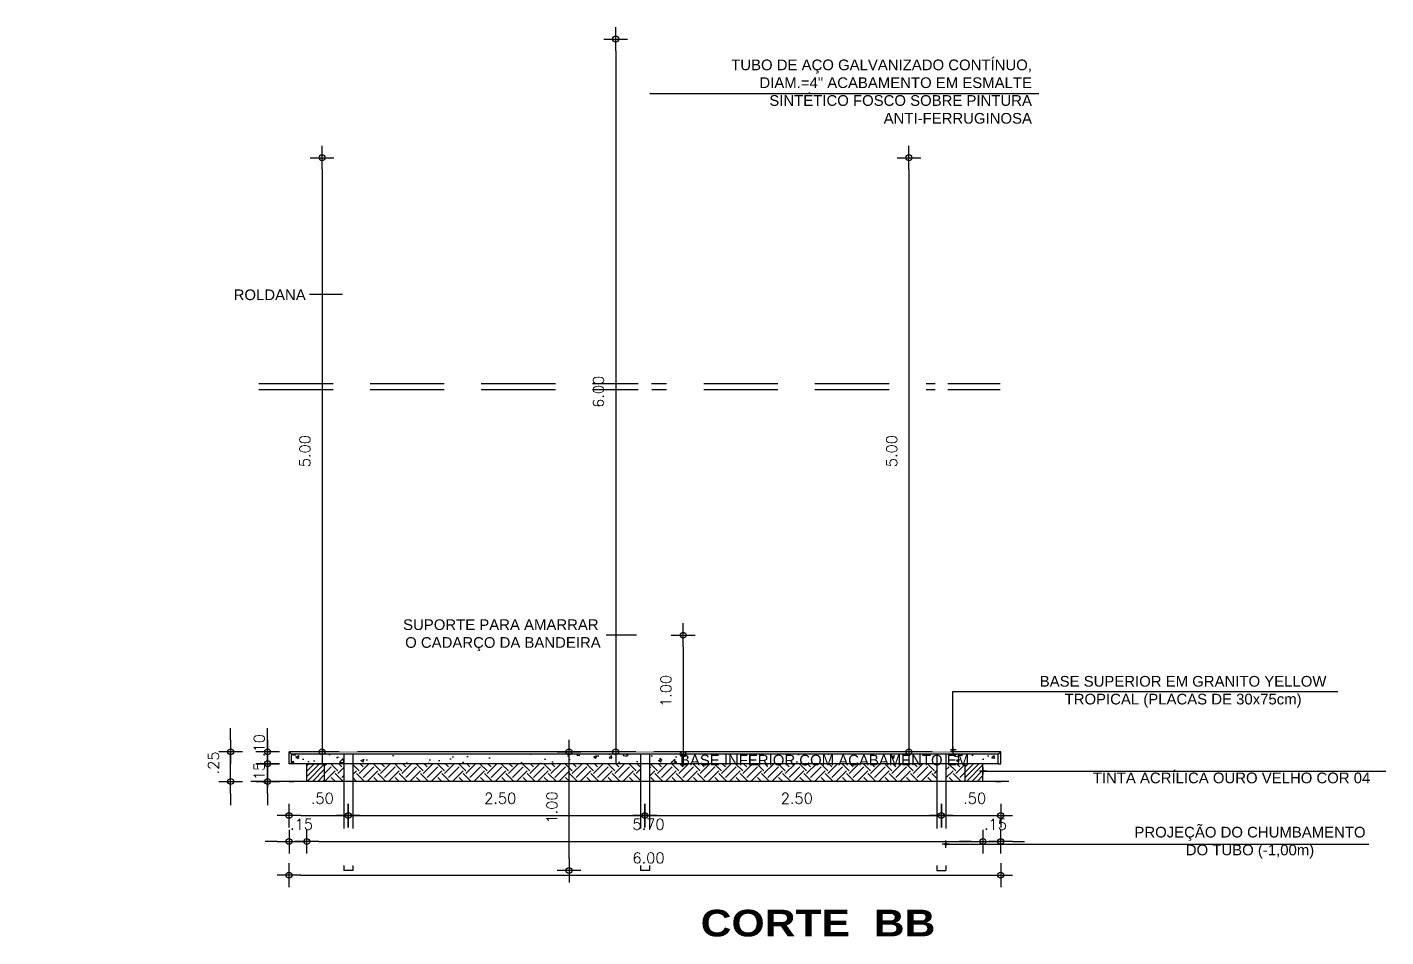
# Model space of a CAD drawing. Header units: millimetres. Extents: x 490 to 675, y -160 to -87.
# Drawn here: x 501.63 to 513.08, y -97.62 to -89.96 of the extents above; entities that cross this region are included whole.
import ezdxf
from ezdxf.enums import TextEntityAlignment as Align

# ---------------------------------------------------------------- set-up
doc = ezdxf.new("R2010")
doc.units = ezdxf.units.MM
doc.header["$LTSCALE"] = 2.5
doc.linetypes.add('DASHED2', pattern=[0.375, 0.25, -0.125])
doc.linetypes.add('HIDDEN', pattern=[0.375, 0.25, -0.125])
for name, color, linetype in [('ARQ_CORTE1', 3, 'Continuous'), ('ARQ_CORTE2', 3, 'Continuous'), ('ARQ_COTAS', 1, 'Continuous'), ('ARQ_HAT', 8, 'Continuous'), ('ARQ_PROJECAO', 8, 'HIDDEN'), ('ARQ_PROJEÇÃO', 8, 'DASHED2'), ('ARQ_VISTA1', 7, 'Continuous'), ('ARQ_VISTA2', 2, 'Continuous'), ('COTAS', 1, 'Continuous'), ('HAT', 8, 'Continuous'), ('TEXTO', 2, 'Continuous'), ('TITULO', 2, 'Continuous'), ('TXAMB', 2, 'Continuous')]:
    doc.layers.add(name, color=color, linetype=linetype)
doc.styles.add('ARIAL', font='arial.ttf')
doc.styles.add('COTA100', font='ROMANS.SHX')
doc.styles.add('ROMANS', font='romans', dxfattribs={"oblique": 15})
doc.styles.add('TIT200', font='')
doc.styles.get('TIT200').set_extended_font_data('Arial Black')
doc.dimstyles.new('COTA100$0', dxfattribs={"dimtxt": 0.18, "dimasz": 0.1, "dimexe": 0.05, "dimexo": 0.95, "dimgap": 0.1, "dimtad": 1, "dimzin": 4, "dimdsep": 46, "dimtxsty": 'COTA100', "dimblk": 'USERTICK', "dimblk1": 'USERTICK', "dimblk2": 'USERTICK', "dimsah": 1, "dimcen": -0.1, "dimdle": 0.05, "dimse1": 1, "dimse2": 1, "dimclrt": 2, "dimadec": 0, "dimazin": 0, "dimtfac": 1, "dimtdec": 4, "dimtix": 1, "dimtmove": 2, "dimatfit": 3, "dimldrblk": 'USERTICK', "dimfxl": 1, "dimtvp": 0.625, "dimtolj": 1, "dimtzin": 4, "dimarcsym": 0})
doc.dimstyles.new('Cota20', dxfattribs={"dimscale": 0, "dimtxt": 0.04, "dimasz": 0.03, "dimexe": 0.05, "dimexo": 0.2, "dimgap": 0.025, "dimtad": 1, "dimlfac": -1, "dimzin": 4, "dimdsep": 46, "dimtxsty": 'ROMANS', "dimblk": 'ARCHTICK', "dimcen": 0.075, "dimclrd": 256, "dimclre": 8, "dimclrt": 2, "dimadec": 0, "dimazin": 0, "dimtfac": 1.2, "dimtix": 1, "dimtmove": 2, "dimatfit": 3, "dimldrblk": 'DOT', "dimfxl": 0.2, "dimfxlon": 1, "dimtvp": 2, "dimtolj": 1, "dimtzin": 4, "dimarcsym": 0})

# ---------------------------------------------------------------- blocks, each defined once
blk = doc.blocks.new('USERTICK')
at = {"color": 0}
for p, q in [((-1, 0), (1, 0)), ((0, 1), (0, -1))]:
    blk.add_line(p, q, dxfattribs=at)
blk.add_circle((0, 0), 0.25, dxfattribs=at)
blk = doc.blocks.new('*D16')
at = {"layer": 'COTAS', "color": 0, "lineweight": -2}
for p, q in [((503.342, -95.965), (503.342, -95.865)), ((503.342, -96.315), (503.342, -96.065)), ((503.342, -96.415), (503.342, -96.515))]:
    blk.add_line(p, q, dxfattribs=at)
at = {"layer": 'DEFPOINTS', "color": 0}
for p in [(503.342, -96.065), (508.607, -96.065), (506.767, -96.315)]:
    blk.add_point(p, dxfattribs=at)
at = {"layer": 'COTAS', "color": 0, "lineweight": -2, "xscale": 0.1, "yscale": 0.1, "zscale": 0.1}
for p, rotation in [((503.342, -96.065), 270), ((503.342, -96.315), 90)]:
    blk.add_blockref('USERTICK', p, dxfattribs=dict(at, rotation=rotation))
at = {"layer": 'COTAS', "color": 2, "insert": (503.197, -96.19), "char_height": 0.09, "attachment_point": 5, "rotation": 90, "style": 'COTA100'}
blk.add_mtext('\\A1; .25', dxfattribs=at)
blk = doc.blocks.new('DOT')
for p, q in [((-1, 0), (1, 0)), ((0, 1), (0, -1))]:
    blk.add_line(p, q)
blk.add_circle((0, 0), 0.25)
blk = doc.blocks.new('_ArchTick')
at = {"color": 0, "linetype": 'ByBlock', "const_width": 0.15}
blk.add_lwpolyline([(-0.5, -0.5), (0.5, 0.5)], dxfattribs=at)
blk = doc.blocks.new('*D26')
at = {"layer": 'COTAS', "color": 0, "lineweight": -2}
for p, q in [((503.653, -95.965), (503.653, -95.865)), ((503.653, -96.065), (503.653, -96.165)), ((503.653, -96.265), (503.653, -96.365))]:
    blk.add_line(p, q, dxfattribs=at)
at = {"layer": 'DEFPOINTS', "color": 0}
for p in [(503.726, -96.065), (503.653, -96.165), (503.736, -96.165)]:
    blk.add_point(p, dxfattribs=at)
at = {"layer": 'COTAS', "color": 0, "lineweight": -2, "xscale": 0.1, "yscale": 0.1, "zscale": 0.1}
for p, rotation in [((503.653, -96.065), 270), ((503.653, -96.165), 90)]:
    blk.add_blockref('USERTICK', p, dxfattribs=dict(at, rotation=rotation))
at = {"layer": 'COTAS', "color": 2, "insert": (503.583, -96.043), "char_height": 0.09, "attachment_point": 5, "rotation": 90, "style": 'COTA100'}
blk.add_mtext('\\A1; .10', dxfattribs=at)
blk = doc.blocks.new('*D27')
at = {"layer": 'COTAS', "color": 0, "lineweight": -2}
for p, q in [((503.653, -96.065), (503.653, -95.965)), ((503.653, -96.165), (503.653, -96.315)), ((503.653, -96.415), (503.653, -96.515))]:
    blk.add_line(p, q, dxfattribs=at)
at = {"layer": 'DEFPOINTS', "color": 0}
for p in [(503.736, -96.165), (503.653, -96.315), (503.726, -96.315)]:
    blk.add_point(p, dxfattribs=at)
at = {"layer": 'COTAS', "color": 0, "lineweight": -2, "xscale": 0.1, "yscale": 0.1, "zscale": 0.1}
for p, rotation in [((503.653, -96.165), 270), ((503.653, -96.315), 90)]:
    blk.add_blockref('USERTICK', p, dxfattribs=dict(at, rotation=rotation))
at = {"layer": 'COTAS', "color": 2, "insert": (503.583, -96.277), "char_height": 0.09, "attachment_point": 5, "rotation": 90, "style": 'COTA100'}
blk.add_mtext('\\A1; .15', dxfattribs=at)
blk = doc.blocks.new('*D17')
at = {"layer": 'COTAS', "color": 0, "lineweight": -2}
blk.add_line((503.934, -96.602), (504.234, -96.602), dxfattribs=at)
at = {"layer": 'DEFPOINTS', "color": 0}
for p in [(503.834, -96.188), (504.334, -96.602), (504.334, -97.188)]:
    blk.add_point(p, dxfattribs=at)
at = {"layer": 'COTAS', "color": 0, "lineweight": -2, "xscale": 0.1, "yscale": 0.1, "zscale": 0.1, "rotation": 180}
blk.add_blockref('USERTICK', (503.834, -96.602), dxfattribs=at)
at = {"layer": 'COTAS', "color": 0, "lineweight": -2, "xscale": 0.1, "yscale": 0.1, "zscale": 0.1}
blk.add_blockref('USERTICK', (504.334, -96.602), dxfattribs=at)
at = {"layer": 'COTAS', "color": 2, "insert": (504.084, -96.457), "char_height": 0.09, "attachment_point": 5, "style": 'COTA100'}
blk.add_mtext('\\A1; .50', dxfattribs=at)
blk = doc.blocks.new('*D18')
at = {"layer": 'COTAS', "color": 0, "lineweight": -2}
blk.add_line((504.434, -96.602), (506.734, -96.602), dxfattribs=at)
at = {"layer": 'DEFPOINTS', "color": 0}
for p in [(506.834, -96.602), (504.334, -97.188), (506.834, -97.188)]:
    blk.add_point(p, dxfattribs=at)
at = {"layer": 'COTAS', "color": 0, "lineweight": -2, "xscale": 0.1, "yscale": 0.1, "zscale": 0.1, "rotation": 180}
blk.add_blockref('USERTICK', (504.334, -96.602), dxfattribs=at)
at = {"layer": 'COTAS', "color": 0, "lineweight": -2, "xscale": 0.1, "yscale": 0.1, "zscale": 0.1}
blk.add_blockref('USERTICK', (506.834, -96.602), dxfattribs=at)
at = {"layer": 'COTAS', "color": 2, "insert": (505.584, -96.457), "char_height": 0.09, "attachment_point": 5, "style": 'COTA100'}
blk.add_mtext('\\A1; 2.50', dxfattribs=at)
blk = doc.blocks.new('*D19')
at = {"layer": 'COTAS', "color": 0, "lineweight": -2}
blk.add_line((506.934, -96.602), (509.234, -96.602), dxfattribs=at)
at = {"layer": 'DEFPOINTS', "color": 0}
for p in [(509.334, -96.602), (506.834, -97.188), (509.334, -97.188)]:
    blk.add_point(p, dxfattribs=at)
at = {"layer": 'COTAS', "color": 0, "lineweight": -2, "xscale": 0.1, "yscale": 0.1, "zscale": 0.1, "rotation": 180}
blk.add_blockref('USERTICK', (506.834, -96.602), dxfattribs=at)
at = {"layer": 'COTAS', "color": 0, "lineweight": -2, "xscale": 0.1, "yscale": 0.1, "zscale": 0.1}
blk.add_blockref('USERTICK', (509.334, -96.602), dxfattribs=at)
at = {"layer": 'COTAS', "color": 2, "insert": (508.084, -96.457), "char_height": 0.09, "attachment_point": 5, "style": 'COTA100'}
blk.add_mtext('\\A1; 2.50', dxfattribs=at)
blk = doc.blocks.new('*D20')
at = {"layer": 'COTAS', "color": 0, "lineweight": -2}
blk.add_line((509.434, -96.602), (509.734, -96.602), dxfattribs=at)
at = {"layer": 'DEFPOINTS', "color": 0}
for p in [(509.834, -96.288), (509.834, -96.602), (509.334, -97.188)]:
    blk.add_point(p, dxfattribs=at)
at = {"layer": 'COTAS', "color": 0, "lineweight": -2, "xscale": 0.1, "yscale": 0.1, "zscale": 0.1, "rotation": 180}
blk.add_blockref('USERTICK', (509.334, -96.602), dxfattribs=at)
at = {"layer": 'COTAS', "color": 0, "lineweight": -2, "xscale": 0.1, "yscale": 0.1, "zscale": 0.1}
blk.add_blockref('USERTICK', (509.834, -96.602), dxfattribs=at)
at = {"layer": 'COTAS', "color": 2, "insert": (509.584, -96.457), "char_height": 0.09, "attachment_point": 5, "style": 'COTA100'}
blk.add_mtext('\\A1; .50', dxfattribs=at)
blk = doc.blocks.new('*D21')
at = {"layer": 'COTAS', "color": 0, "lineweight": -2}
for p, q in [((503.734, -96.821), (503.634, -96.821)), ((503.834, -96.821), (503.984, -96.821)), ((504.084, -96.821), (504.184, -96.821))]:
    blk.add_line(p, q, dxfattribs=at)
at = {"layer": 'DEFPOINTS', "color": 0}
for p in [(503.834, -96.252), (503.984, -96.352), (503.984, -96.821)]:
    blk.add_point(p, dxfattribs=at)
at = {"layer": 'COTAS', "color": 0, "lineweight": -2, "xscale": 0.1, "yscale": 0.1, "zscale": 0.1}
blk.add_blockref('USERTICK', (503.834, -96.821), dxfattribs=at)
at = {"layer": 'COTAS', "color": 0, "lineweight": -2, "xscale": 0.1, "yscale": 0.1, "zscale": 0.1, "rotation": 180}
blk.add_blockref('USERTICK', (503.984, -96.821), dxfattribs=at)
at = {"layer": 'COTAS', "color": 2, "insert": (503.909, -96.676), "char_height": 0.09, "attachment_point": 5, "style": 'COTA100'}
blk.add_mtext('\\A1; .15', dxfattribs=at)
blk = doc.blocks.new('*D22')
at = {"layer": 'COTAS', "color": 0, "lineweight": -2}
blk.add_line((504.084, -96.821), (509.584, -96.821), dxfattribs=at)
at = {"layer": 'DEFPOINTS', "color": 0}
for p in [(503.984, -96.352), (509.684, -96.352), (509.684, -96.821)]:
    blk.add_point(p, dxfattribs=at)
at = {"layer": 'COTAS', "color": 0, "lineweight": -2, "xscale": 0.1, "yscale": 0.1, "zscale": 0.1, "rotation": 180}
blk.add_blockref('USERTICK', (503.984, -96.821), dxfattribs=at)
at = {"layer": 'COTAS', "color": 0, "lineweight": -2, "xscale": 0.1, "yscale": 0.1, "zscale": 0.1}
blk.add_blockref('USERTICK', (509.684, -96.821), dxfattribs=at)
at = {"layer": 'COTAS', "color": 2, "insert": (506.834, -96.676), "char_height": 0.09, "attachment_point": 5, "style": 'COTA100'}
blk.add_mtext('\\A1; 5.70', dxfattribs=at)
blk = doc.blocks.new('*D23')
at = {"layer": 'COTAS', "color": 0, "lineweight": -2}
for p, q in [((509.584, -96.821), (509.484, -96.821)), ((509.684, -96.821), (509.834, -96.821)), ((509.934, -96.821), (510.034, -96.821))]:
    blk.add_line(p, q, dxfattribs=at)
at = {"layer": 'DEFPOINTS', "color": 0}
for p in [(509.834, -96.252), (509.684, -96.352), (509.834, -96.821)]:
    blk.add_point(p, dxfattribs=at)
at = {"layer": 'COTAS', "color": 0, "lineweight": -2, "xscale": 0.1, "yscale": 0.1, "zscale": 0.1}
blk.add_blockref('USERTICK', (509.684, -96.821), dxfattribs=at)
at = {"layer": 'COTAS', "color": 0, "lineweight": -2, "xscale": 0.1, "yscale": 0.1, "zscale": 0.1, "rotation": 180}
blk.add_blockref('USERTICK', (509.834, -96.821), dxfattribs=at)
at = {"layer": 'COTAS', "color": 2, "insert": (509.759, -96.676), "char_height": 0.09, "attachment_point": 5, "style": 'COTA100'}
blk.add_mtext('\\A1; .15', dxfattribs=at)
blk = doc.blocks.new('*D24')
at = {"layer": 'COTAS', "color": 0, "lineweight": -2}
blk.add_line((503.934, -97.104), (509.734, -97.104), dxfattribs=at)
at = {"layer": 'DEFPOINTS', "color": 0}
for p in [(503.834, -96.57), (509.834, -96.57), (509.834, -97.104)]:
    blk.add_point(p, dxfattribs=at)
at = {"layer": 'COTAS', "color": 0, "lineweight": -2, "xscale": 0.1, "yscale": 0.1, "zscale": 0.1, "rotation": 180}
blk.add_blockref('USERTICK', (503.834, -97.104), dxfattribs=at)
at = {"layer": 'COTAS', "color": 0, "lineweight": -2, "xscale": 0.1, "yscale": 0.1, "zscale": 0.1}
blk.add_blockref('USERTICK', (509.834, -97.104), dxfattribs=at)
at = {"layer": 'COTAS', "color": 2, "insert": (506.834, -96.959), "char_height": 0.09, "attachment_point": 5, "style": 'COTA100'}
blk.add_mtext('\\A1; 6.00', dxfattribs=at)
blk = doc.blocks.new('*D25')
at = {"layer": 'COTAS', "color": 0, "lineweight": -2}
blk.add_line((506.195, -96.965), (506.195, -96.165), dxfattribs=at)
at = {"layer": 'DEFPOINTS', "color": 0}
for p in [(506.195, -96.065), (506.46, -96.065), (506.46, -97.065)]:
    blk.add_point(p, dxfattribs=at)
at = {"layer": 'COTAS', "color": 0, "lineweight": -2, "xscale": 0.1, "yscale": 0.1, "zscale": 0.1}
for p, rotation in [((506.195, -96.065), 90), ((506.195, -97.065), 270)]:
    blk.add_blockref('USERTICK', p, dxfattribs=dict(at, rotation=rotation))
at = {"layer": 'COTAS', "color": 2, "insert": (506.05, -96.565), "char_height": 0.09, "attachment_point": 5, "rotation": 90, "style": 'COTA100'}
blk.add_mtext('\\A1; 1.00', dxfattribs=at)
blk = doc.blocks.new('*D28')
at = {"layer": 'COTAS', "color": 0, "lineweight": -2}
blk.add_line((504.113, -91.16), (504.113, -95.965), dxfattribs=at)
at = {"layer": 'DEFPOINTS', "color": 0}
for p in [(504.323, -91.06), (504.113, -96.065), (504.323, -96.065)]:
    blk.add_point(p, dxfattribs=at)
at = {"layer": 'COTAS', "color": 0, "lineweight": -2, "xscale": 0.1, "yscale": 0.1, "zscale": 0.1}
for p, rotation in [((504.113, -91.06), 90), ((504.113, -96.065), 270)]:
    blk.add_blockref('USERTICK', p, dxfattribs=dict(at, rotation=rotation))
at = {"layer": 'COTAS', "color": 2, "insert": (503.968, -93.563), "char_height": 0.09, "attachment_point": 5, "rotation": 90, "style": 'COTA100'}
blk.add_mtext('\\A1; 5.00', dxfattribs=at)
blk = doc.blocks.new('*D29')
at = {"layer": 'COTAS', "color": 0, "lineweight": -2}
blk.add_line((506.588, -90.16), (506.588, -95.965), dxfattribs=at)
at = {"layer": 'DEFPOINTS', "color": 0}
for p in [(506.797, -90.06), (506.588, -96.065), (506.797, -96.065)]:
    blk.add_point(p, dxfattribs=at)
at = {"layer": 'COTAS', "color": 0, "lineweight": -2, "xscale": 0.1, "yscale": 0.1, "zscale": 0.1}
for p, rotation in [((506.588, -90.06), 90), ((506.588, -96.065), 270)]:
    blk.add_blockref('USERTICK', p, dxfattribs=dict(at, rotation=rotation))
at = {"layer": 'COTAS', "color": 2, "insert": (506.443, -93.063), "char_height": 0.09, "attachment_point": 5, "rotation": 90, "style": 'COTA100'}
blk.add_mtext('\\A1; 6.00', dxfattribs=at)
blk = doc.blocks.new('*D30')
at = {"layer": 'COTAS', "color": 0, "lineweight": -2}
blk.add_line((509.06, -91.16), (509.06, -95.965), dxfattribs=at)
at = {"layer": 'DEFPOINTS', "color": 0}
for p in [(509.297, -91.06), (509.06, -96.065), (509.297, -96.065)]:
    blk.add_point(p, dxfattribs=at)
at = {"layer": 'COTAS', "color": 0, "lineweight": -2, "xscale": 0.1, "yscale": 0.1, "zscale": 0.1}
for p, rotation in [((509.06, -91.06), 90), ((509.06, -96.065), 270)]:
    blk.add_blockref('USERTICK', p, dxfattribs=dict(at, rotation=rotation))
at = {"layer": 'COTAS', "color": 2, "insert": (508.915, -93.563), "char_height": 0.09, "attachment_point": 5, "rotation": 90, "style": 'COTA100'}
blk.add_mtext('\\A1; 5.00', dxfattribs=at)
blk = doc.blocks.new('*D55')
at = {"layer": 'COTAS', "color": 0, "lineweight": -2}
blk.add_line((507.157, -95.182), (507.157, -95.985), dxfattribs=at)
at = {"layer": 'DEFPOINTS', "color": 0}
for p in [(506.693, -95.082), (506.687, -96.085), (507.157, -96.085)]:
    blk.add_point(p, dxfattribs=at)
at = {"layer": 'COTAS', "color": 0, "lineweight": -2, "xscale": 0.1, "yscale": 0.1, "zscale": 0.1}
for p, rotation in [((507.157, -95.082), 90), ((507.157, -96.085), 270)]:
    blk.add_blockref('USERTICK', p, dxfattribs=dict(at, rotation=rotation))
at = {"layer": 'COTAS', "color": 2, "insert": (507.012, -95.583), "char_height": 0.09, "attachment_point": 5, "rotation": 90, "style": 'COTA100'}
blk.add_mtext('\\A1; 1.00', dxfattribs=at)

msp = doc.modelspace()

# ---------------------------------------------------------------- hatches: boundary and pattern name
at = {"layer": 'ARQ_HAT'}
h = msp.add_hatch(dxfattribs=at)
h.set_pattern_fill('AR-CONC', color=256, scale=0.0015, style=0)
h.set_pattern_definition([(50, (503.85412, -96.1646), (0.273277, -0.023909), [0.028575, -0.314325]), (355, (503.85412, -96.1646), (-0.052864, 0.286585), [0.02286, -0.25146]), (100.451, (503.8769, -96.1666), (0.220414, 0.262675), [0.024285, -0.267135]), (46.184, (503.85412, -96.0884), (0.406619, -0.063063), [0.042862, -0.471488]), (96.6356, (503.888, -96.09365), (0.356106, 0.371138), [0.036427, -0.400702]), (351.184, (503.85412, -96.0884), (0.356107, 0.371138), [0.03429, -0.37719]), (21, (503.89222, -96.10745), (0.227422, -0.153398), [0.028575, -0.314325]), (326, (503.89222, -96.10745), (0.092703, 0.276282), [0.02286, -0.25146]), (71.4514, (503.91118, -96.12023), (0.320125, 0.122884), [0.024285, -0.267135]), (37.5, (503.85412, -96.1646), (0.0046329, 0.1268326), [0, -0.248412, 0, -0.25527, 0, -0.2524125]), (7.5, (503.85412, -96.1646), (0.1002295, 0.150271), [0, -0.145542, 0, -0.242697, 0, -0.0962025]), (327.5, (503.76916, -96.1646), (0.2033859, -0.0085931), [0, -0.09525, 0, -0.29718, 0, -0.394335]), (317.5, (503.73106, -96.1646), (0.222194, 0.0381397), [0, -0.123825, 0, -0.197358, 0, -0.280035])])
h.paths.add_polyline_path([(504.297, -96.085), (503.854, -96.085), (503.854, -96.165), (504.297, -96.165)])
h.paths.add_polyline_path([(506.797, -96.085), (504.372, -96.085), (504.372, -96.165), (506.797, -96.165)])
h.paths.add_polyline_path([(509.297, -96.085), (506.872, -96.085), (506.872, -96.165), (509.297, -96.165)])
h.paths.add_polyline_path([(509.814, -96.085), (509.372, -96.085), (509.372, -96.165), (509.814, -96.165)])
h = msp.add_hatch(dxfattribs=at)
h.set_pattern_fill('EARTH', color=256, scale=0.02, angle=45, style=0)
h.set_pattern_definition([(45, (504.13412, -96.3146), (1e-17, 0.179605), [0.127, -0.127]), (45, (504.10045, -96.28092), (1e-17, 0.179605), [0.127, -0.127]), (45, (504.06677, -96.24725), (1e-17, 0.179605), [0.127, -0.127]), (135, (504.06677, -96.2248), (-0.179605, 1e-17), [0.127, -0.127]), (135, (504.10045, -96.19112), (-0.179605, 1e-17), [0.127, -0.127]), (135, (504.13412, -96.15744), (-0.179605, 1e-17), [0.127, -0.127])])
h.paths.add_polyline_path([(504.297, -96.165), (504.134, -96.165), (504.134, -96.315), (504.297, -96.315)])
h.paths.add_polyline_path([(506.797, -96.165), (504.372, -96.165), (504.372, -96.315), (506.797, -96.315)])
h.paths.add_polyline_path([(509.297, -96.165), (506.872, -96.165), (506.872, -96.315), (509.297, -96.315)])
h.paths.add_polyline_path([(509.534, -96.165), (509.372, -96.165), (509.372, -96.315), (509.534, -96.315)])
at = {"layer": 'HAT'}
h = msp.add_hatch(dxfattribs=at)
h.set_pattern_fill('ANSI31', color=256, scale=0.01, style=0)
h.set_pattern_definition([(45, (-1223.708108, -761.68951), (-0.0224506403, 0.0224506403), [])])
h.paths.add_polyline_path([(504.134, -96.165), (503.984, -96.165), (503.984, -96.315), (504.134, -96.315)])
h = msp.add_hatch(dxfattribs=at)
h.set_pattern_fill('ANSI31', color=256, scale=0.01, style=0)
h.set_pattern_definition([(45, (-1220.708108, -761.68951), (-0.0224506403, 0.0224506403), [])])
h.paths.add_polyline_path([(509.534, -96.165), (509.684, -96.165), (509.684, -96.315), (509.534, -96.315)])

# ---------------------------------------------------------------- linework, layer by layer
at = {"layer": 'ARQ_CORTE1'}
for p, q in [((503.834, -96.165), (503.834, -96.065)), ((509.834, -96.065), (503.834, -96.065)), ((503.854, -96.085), (503.834, -96.065)), ((503.854, -96.165), (503.854, -96.085)), ((509.814, -96.085), (503.854, -96.085)), ((509.814, -96.085), (509.834, -96.065)), ((509.814, -96.165), (509.814, -96.085)), ((509.834, -96.165), (509.834, -96.065)), ((509.834, -96.165), (509.834, -96.105)), ((503.854, -96.165), (503.834, -96.165)), ((509.814, -96.165), (509.834, -96.165)), ((503.834, -96.315), (503.874, -96.315)), ((509.794, -96.315), (509.838, -96.315))]:
    msp.add_line(p, q, dxfattribs=at)
at = {"layer": 'ARQ_CORTE2'}
for p, q in [((503.984, -96.315), (503.984, -96.165)), ((503.984, -96.165), (504.134, -96.165)), ((504.134, -96.315), (504.134, -96.165)), ((509.534, -96.315), (509.534, -96.165)), ((509.684, -96.165), (509.534, -96.165)), ((509.684, -96.315), (509.684, -96.165)), ((509.903, -96.315), (503.511, -96.315))]:
    msp.add_line(p, q, dxfattribs=at)
at = {"layer": 'ARQ_COTAS', "color": 8}
msp.add_line((504.132, -96.065), (504.082, -96.065), dxfattribs=at)
at = {"layer": 'ARQ_COTAS'}
for centre in [(504.334, -95.021), (506.834, -95.021), (509.334, -95.021), (504.334, -95.111), (506.834, -95.111), (509.334, -95.111)]:
    msp.add_circle(centre, 0.005, dxfattribs=at)
at = {"layer": 'ARQ_PROJECAO'}
for p, q in [((504.297, -96.085), (504.297, -97.065)), ((504.372, -96.085), (504.372, -97.065)), ((506.797, -96.085), (506.797, -97.065)), ((506.872, -96.085), (506.872, -97.065)), ((509.297, -96.085), (509.297, -97.065)), ((509.372, -96.085), (509.372, -97.065)), ((504.372, -97.065), (504.297, -97.065)), ((506.872, -97.065), (506.797, -97.065)), ((509.297, -97.065), (509.372, -97.065))]:
    msp.add_line(p, q, dxfattribs=at)
at = {"layer": 'ARQ_PROJEÇÃO'}
for p, q in [((503.58, -92.963), (510.072, -92.963)), ((503.58, -93.013), (510.072, -93.013))]:
    msp.add_line(p, q, dxfattribs=at)
at = {"layer": 'ARQ_VISTA1'}
for p, q in [((504.347, -92.161), (504.322, -92.161)), ((504.322, -92.161), (504.322, -92.261)), ((504.347, -92.161), (504.347, -92.261)), ((506.822, -92.161), (506.847, -92.161)), ((506.822, -92.161), (506.822, -92.261)), ((506.847, -92.161), (506.847, -92.261)), ((509.322, -92.161), (509.347, -92.161)), ((509.322, -92.161), (509.322, -92.261)), ((509.347, -92.161), (509.347, -92.261)), ((504.347, -92.261), (504.322, -92.261)), ((506.822, -92.261), (506.847, -92.261)), ((509.322, -92.261), (509.347, -92.261)), ((509.814, -96.165), (503.854, -96.165))]:
    msp.add_line(p, q, dxfattribs=at)
at = {"layer": 'ARQ_VISTA1', "color": 8}
for p, q in [((504.329, -95.021), (504.329, -95.111)), ((504.339, -95.035), (504.329, -95.035)), ((504.339, -95.042), (504.329, -95.042)), ((504.339, -95.056), (504.329, -95.056)), ((504.339, -95.021), (504.339, -95.111)), ((506.829, -95.021), (506.829, -95.111)), ((506.839, -95.035), (506.829, -95.035)), ((506.839, -95.042), (506.829, -95.042)), ((506.839, -95.056), (506.829, -95.056)), ((506.839, -95.021), (506.839, -95.111)), ((509.329, -95.021), (509.329, -95.111)), ((509.339, -95.035), (509.329, -95.035)), ((509.339, -95.042), (509.329, -95.042)), ((509.339, -95.056), (509.329, -95.056)), ((509.339, -95.021), (509.339, -95.111)), ((504.339, -95.076), (504.329, -95.076)), ((504.339, -95.09), (504.329, -95.09)), ((504.339, -95.097), (504.329, -95.097)), ((506.839, -95.076), (506.829, -95.076)), ((506.839, -95.09), (506.829, -95.09)), ((506.839, -95.097), (506.829, -95.097)), ((509.339, -95.076), (509.329, -95.076)), ((509.339, -95.09), (509.329, -95.09)), ((509.339, -95.097), (509.329, -95.097))]:
    msp.add_line(p, q, dxfattribs=at)
at = {"layer": 'ARQ_VISTA2'}
for p, q in [((504.372, -92.06), (504.297, -92.06)), ((504.297, -92.06), (504.297, -92.963)), ((506.872, -92.06), (506.797, -92.06)), ((509.297, -92.06), (509.372, -92.06)), ((509.297, -92.06), (509.297, -92.963)), ((504.297, -93.013), (504.297, -96.065))]:
    msp.add_line(p, q, dxfattribs=at)
for centre in [(504.334, -92.035), (506.834, -92.035), (509.334, -92.035)]:
    msp.add_circle(centre, 0.025, dxfattribs=at)

# ---------------------------------------------------------------- block references
at = {"layer": 'ARQ_COTAS', "color": 7, "xscale": 0.03, "yscale": 0.03, "zscale": 0.03, "rotation": 270}
msp.add_blockref('_ArchTick', (504.132, -96.065), dxfattribs=at)

# ---------------------------------------------------------------- texts
at = {"layer": 'TITULO', "style": 'TIT200'}
msp.add_text('CORTE  BB', height=0.225, dxfattribs=at).set_placement((508.294, -97.508), align=Align.MIDDLE_CENTER)
at = {"layer": 'TXAMB', "char_height": 0.09, "attachment_point": 2, "style": 'ARIAL'}
for s, insert, width in [('\\pxqr;TUBO DE AÇO GALVANIZADO CONTÍNUO, \\PDIAM.=4" ACABAMENTO EM ESMALTE \\PSINTÉTICO FOSCO SOBRE PINTURA \\P ANTI-FERRUGINOSA', (506.165, -90.233), 7.86504), ('ROLDANA', (503.671, -92.17), 9.26552), ('SUPORTE PARA AMARRAR\\P O CADARÇO DA BANDEIRA', (505.62, -94.949), 9.26552), ('BASE SUPERIOR EM GRANITO YELLOW \\PTROPICAL (PLACAS DE 30x75cm)', (511.372, -95.426), 9.26552), ('\\pxqj;BASE INFERIOR COM ACABAMENTO EM\\P\\pq*; TINTA ACRÍLICA OURO VELHO COR 04', (511.763, -96.09), 9.26552), ('PROJEÇÃO DO CHUMBAMENTO \\PDO TUBO (-1,00m)', (511.936, -96.697), 9.26552)]:
    msp.add_mtext(s, dxfattribs=dict(at, insert=insert, width=width))

# ---------------------------------------------------------------- dimensions: what is measured, and where the dimension line sits
at = {"layer": 'COTAS'}
for base, p1, p2, picture, middle in [((503.342, -96.065), (506.767, -96.315), (508.607, -96.065), '*D16', (503.197, -96.19)), ((506.195, -96.065), (506.46, -97.065), (506.46, -96.065), '*D25', (506.05, -96.565))]:
    dim = msp.add_linear_dim(base=base, p1=p1, p2=p2, angle=90, dimstyle='COTA100$0', override={"dimtxt": 0.09, "dimpost": ' <>'}, dxfattribs=at)
    dim.commit()
    dim.dimension.update_dxf_attribs({"geometry": picture, "text_midpoint": middle})
for base, p1, p2, picture, middle in [((503.653, -96.165), (503.726, -96.065), (503.736, -96.165), '*D26', (503.583, -96.043)), ((503.653, -96.315), (503.736, -96.165), (503.726, -96.315), '*D27', (503.583, -96.277))]:
    dim = msp.add_linear_dim(base=base, p1=p1, p2=p2, angle=90, dimstyle='COTA100$0', override={"dimtxt": 0.09, "dimpost": ' <>'}, dxfattribs=at)
    dim.commit()
    dim.dimension.update_dxf_attribs({"geometry": picture, "text_midpoint": middle, "dimtype": 160})
for base, p1, p2, picture, middle in [((504.334, -96.602), (503.834, -96.188), (504.334, -97.188), '*D17', (504.084, -96.457)), ((503.984, -96.821), (503.834, -96.252), (503.984, -96.352), '*D21', (503.909, -96.676)), ((506.834, -96.602), (504.334, -97.188), (506.834, -97.188), '*D18', (505.584, -96.457)), ((509.334, -96.602), (506.834, -97.188), (509.334, -97.188), '*D19', (508.084, -96.457)), ((509.834, -96.602), (509.334, -97.188), (509.834, -96.288), '*D20', (509.584, -96.457)), ((509.834, -96.821), (509.684, -96.352), (509.834, -96.252), '*D23', (509.759, -96.676)), ((509.684, -96.821), (503.984, -96.352), (509.684, -96.352), '*D22', (506.834, -96.676)), ((509.834, -97.104), (503.834, -96.57), (509.834, -96.57), '*D24', (506.834, -96.959))]:
    dim = msp.add_linear_dim(base=base, p1=p1, p2=p2, dimstyle='COTA100$0', override={"dimtxt": 0.09, "dimpost": ' <>'}, dxfattribs=at)
    dim.commit()
    dim.dimension.update_dxf_attribs({"geometry": picture, "text_midpoint": middle})

# ---------------------------------------------------------------- leaders
at = {"layer": 'TEXTO', "color": 2}
for points in [[(506.85, -90.519), (510.155, -90.519)], [(504.331, -92.213), (504.007, -92.213)], [(509.43, -96.049), (509.43, -95.557), (512.678, -95.557)], [(509.686, -96.227), (513.081, -96.227)], [(509.371, -96.843), (512.938, -96.843)]]:
    msp.add_leader(points, dimstyle='Cota20', override={"dimscale": 1, "dimtad": 0, "dimclrd": 2, "dimldrblk": 'DOT'}, dxfattribs=at)
at = {"layer": 'TEXTO', "color": 2, "annotation_type": 0, "has_hookline": 1, "hookline_direction": 0, "text_width": 1.884}
msp.add_leader([(499.387, -95.035), (499.387, -95.698), (501.453, -95.698)], dimstyle='Cota20', override={"dimscale": 1, "dimtad": 0, "dimclrd": 2, "dimldrblk": 'DOT'}, dxfattribs=at)
at = {"layer": 'TEXTO', "color": 7}
msp.add_leader([(506.831, -95.082), (506.507, -95.082)], dimstyle='Cota20', override={"dimscale": 1, "dimtad": 0, "dimldrblk": 'DOT'}, dxfattribs=at)

# ---------------------------------------------------------------- next in the draw order: wipeouts: each hides what was drawn before it
for points in [[(506.759, -96.065), (506.909, -96.065), (506.872, -90.06), (506.797, -90.06)], [(504.259, -96.065), (504.409, -96.065), (504.371, -91.06), (504.296, -91.06)], [(509.259, -96.065), (509.409, -96.065), (509.372, -91.06), (509.297, -91.06)]]:
    msp.add_wipeout(points).dxf.layer = 'ARQ_VISTA2'

# ---------------------------------------------------------------- next in the draw order: dimensions: what is measured, and where the dimension line sits
at = {"layer": 'COTAS'}
for base, p1, p2, picture, middle in [((506.5877, -96.0646), (506.7966, -90.0605), (506.7966, -96.0646), '*D29', (506.4427, -93.0625)), ((504.1133, -96.0646), (504.323, -91.0605), (504.3231, -96.0646), '*D28', (503.9683, -93.5625)), ((509.0604, -96.0646), (509.2966, -91.0605), (509.2966, -96.0646), '*D30', (508.9154, -93.5625)), ((507.157, -96.085), (506.693, -95.082), (506.687, -96.085), '*D55', (507.012, -95.583))]:
    dim = msp.add_linear_dim(base=base, p1=p1, p2=p2, angle=90, dimstyle='COTA100$0', override={"dimtxt": 0.09, "dimpost": ' <>'}, dxfattribs=at)
    dim.commit()
    dim.dimension.update_dxf_attribs({"geometry": picture, "text_midpoint": middle})

doc.saveas('drawing.dxf')
